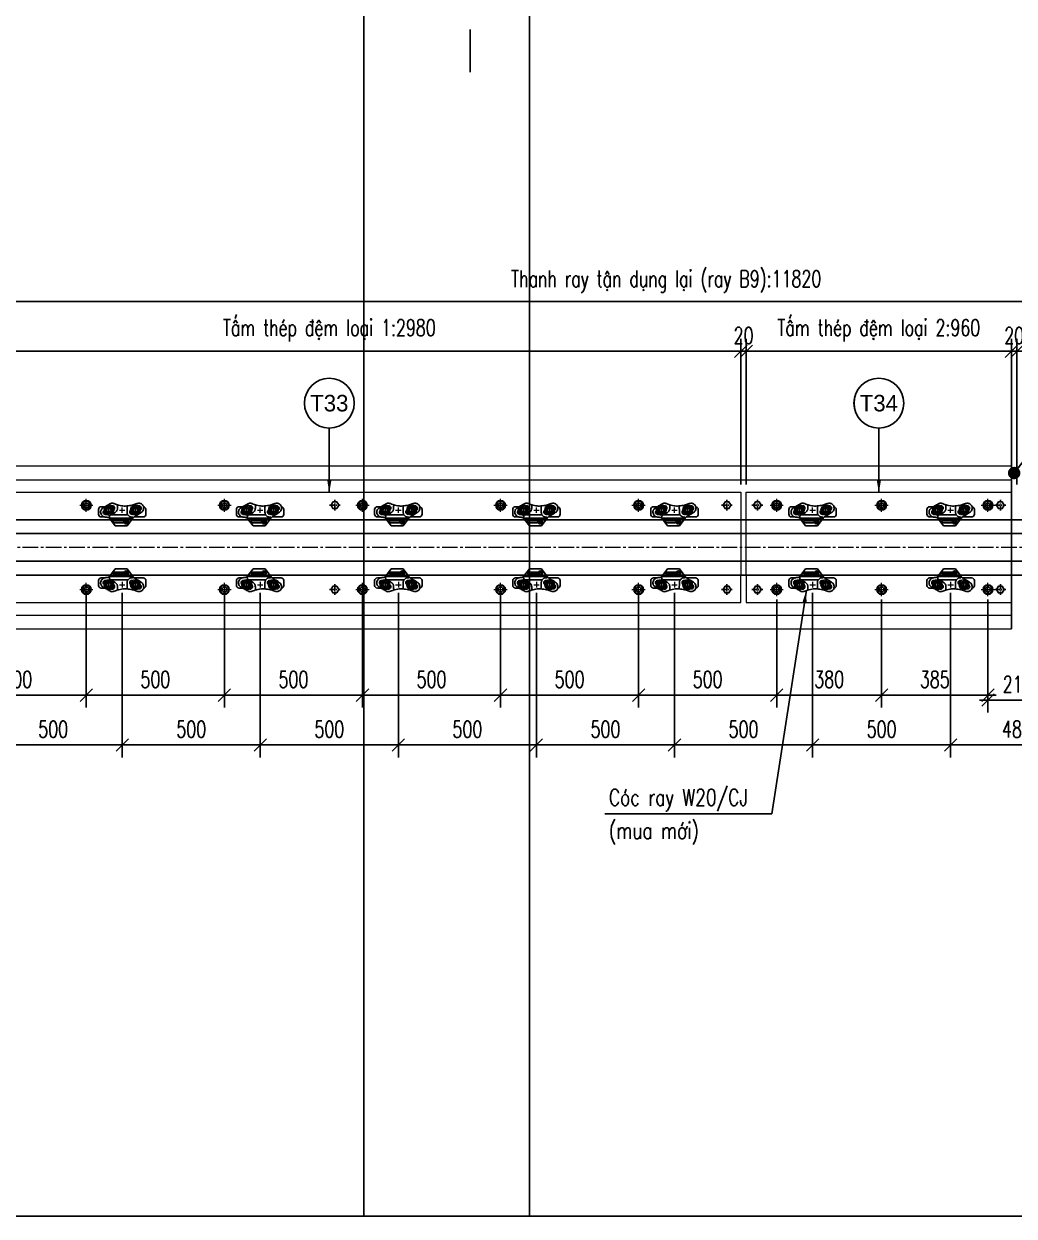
# Model space of a CAD drawing. Header units: millimetres. Extents: x 105795 to 260623, y -660711 to -234400.
# Drawn here: x 231948 to 235534, y -321277 to -316960 of the extents above; entities that cross this region are included whole.
import ezdxf
from ezdxf.enums import TextEntityAlignment as Align

# ---------------------------------------------------------------- set-up
doc = ezdxf.new("R2010")
doc.units = ezdxf.units.MM
doc.header["$LTSCALE"] = 150
doc.header["$MEASUREMENT"] = 0
doc.linetypes.add('CENTER', pattern=[2, 1.25, -0.25, 0.25, -0.25])
doc.linetypes.add('CENTER2', pattern=[1.125, 0.75, -0.125, 0.125, -0.125])
doc.layers.get('Defpoints').update_dxf_attribs({"color": 255})
for name, color, linetype in [('Bulong chinh cao do', 7, 'Continuous'), ('GhichuLytrinh', 2, 'Continuous'), ('Khe PD cau cang', 5, 'Continuous'), ('PART', 3, 'Continuous'), ('Ray moi', 1, 'Continuous'), ('T-Dim', 8, 'Continuous'), ('T-Hatch', 8, 'Continuous'), ('T-Thay', 3, 'Continuous'), ('T-Truc', 13, 'CENTER2'), ('Tam thep dem', 2, 'Continuous'), ('TEXT', 4, 'Continuous')]:
    doc.layers.add(name, color=color, linetype=linetype)
doc.styles.add('HOA', font='VHAVAN.TTF', dxfattribs={"width": 0.85})
doc.styles.add('THUONG', font='vnsimple.shx', dxfattribs={"width": 0.75})
doc.styles.add('vnsimple', font='vnsimple.shx', dxfattribs={"width": 0.7})
doc.dimstyles.new('30L', dxfattribs={"dimscale": 300, "dimtxt": 0.2, "dimasz": 0.15, "dimexe": 0.15, "dimexo": 0.1, "dimgap": 0.09, "dimtad": 1, "dimdsep": 46, "dimtxsty": 'vnsimple', "dimblk": 'OBLIQUE', "dimcen": 0.09, "dimdle": 0.1, "dimclrd": 256, "dimclre": 256, "dimclrt": 3, "dimadec": 0, "dimazin": 0, "dimtfac": 1, "dimtix": 1, "dimtmove": 1, "dimatfit": 3, "dimfxl": 1, "dimtolj": 1, "dimtzin": 0, "dimarcsym": 0})

# ---------------------------------------------------------------- blocks, each defined once
blk = doc.blocks.new('Bulong M16 chinh cao do')
at = {"layer": 'Bulong chinh cao do', "lineweight": -3}
blk.add_lwpolyline([(-13.9, 0), (-6.9, -12), (6.9, -12), (13.9, 0), (6.9, 12), (-6.9, 12)], close=True, dxfattribs=at)
at = {"layer": 'T-Truc', "color": 250, "linetype": 'CENTER', "lineweight": -3, "ltscale": 0.1}
for p, q in [((-19.4, 0), (19.4, 0)), ((0, -19.4), (0, 19.4))]:
    blk.add_line(p, q, dxfattribs=at)
blk = doc.blocks.new('BU LONG')
at = {"layer": 'PART', "color": 2, "linetype": 'ByBlock', "lineweight": 9, "ltscale": 0.1}
for p, q in [((587063.7, -184968.2), (587063.7, -184920.2)), ((587039.7, -184944.2), (587087.7, -184944.2))]:
    blk.add_line(p, q, dxfattribs=at)
at = {"layer": 'PART', "color": 8, "linetype": 'Continuous'}
blk.add_lwpolyline([(587055.4, -184929.8), (587047.1, -184944.2), (587055.4, -184958.6), (587072.1, -184958.6), (587080.4, -184944.2), (587072.1, -184929.8)], close=True, dxfattribs=at)
at = {"layer": 'PART', "color": 2, "linetype": 'Continuous'}
for radius in [17.6, 8.8]:
    blk.add_circle((587063.7, -184944.2), radius, dxfattribs=at)
blk = doc.blocks.new('coc1')
at = {"layer": 'T-Dim', "color": 250}
for p, q in [((252126.1, -30948.7), (252141.5, -30948.7)), ((252151.5, -30976.2), (252151.5, -31038.5)), ((252171.9, -30984.6), (252171.2, -30984.6)), ((252171.2, -30984.6), (252171.3, -30985.4)), ((252172.9, -31027.2), (252172.9, -30993.4)), ((252174.9, -30991.4), (252177.5, -30991.4)), ((252177.5, -30983), (252175.9, -30983)), ((252175.9, -30983), (252175.9, -30984.6)), ((252175.9, -30985.9), (252175.9, -30987.5)), ((252177.5, -30987.5), (252175.9, -30987.5)), ((252177.8, -30983.6), (252177.8, -30984.6)), ((252177.8, -30986.9), (252177.8, -30985.9)), ((252178.3, -30984.6), (252178.4, -30984.6)), ((252179.5, -30993.4), (252179.5, -31027.2)), ((252181.8, -30986.4), (252181.8, -30984)), ((252174.9, -31029.2), (252177.5, -31029.2)), ((252126.3, -31045.1), (252141.7, -31045.1))]:
    blk.add_line(p, q, dxfattribs=at)
at = {"layer": 'T-Dim', "color": 8}
for p, q in [((252148.7, -30911), (252131.7, -30911)), ((252158.7, -30953.7), (252158.7, -30921)), ((252163.3, -30958.5), (252191, -30979.2)), ((252191, -30979.2), (252191, -31022.5)), ((252191, -31022.5), (252163.3, -31043.3)), ((252121.7, -31059.7), (252121.7, -31073)), ((252158.7, -31073), (252158.7, -31062.1)), ((252131.7, -31083), (252148.7, -31083))]:
    blk.add_line(p, q, dxfattribs=at)
at = {"layer": 'T-Dim', "color": 250}
for points in [[(252147.6, -30948.5), (252140.6, -30936.7), (252126.7, -30936.8), (252120, -30948.9), (252127.1, -30960.8), (252140.9, -30960.6)], [(252147.9, -31044.8), (252140.8, -31033), (252127, -31033.1), (252120.2, -31045.2), (252127.3, -31057.1), (252141.1, -31056.9)]]:
    blk.add_lwpolyline(points, close=True, dxfattribs=at)
blk.add_lwpolyline([(252172.3, -30985.9), (252171.8, -30985.9, -0.402189), (252171.3, -30985.4, -0.402189)], format="xyb", dxfattribs=at)
for points in [[(252171.8, -30984.6), (252171.9, -30984.6)], [(252178.3, -30985.9), (252172.3, -30985.9)], [(252174.6, -30984.6), (252178.3, -30984.6)], [(252178.1, -30984.6), (252179.1, -30984.6)], [(252179.1, -30985.9), (252178.3, -30985.9)]]:
    blk.add_lwpolyline(points, dxfattribs=at)
for centre, radius in [((252133.8, -30949.1), 17.5), ((252133.8, -30948.7), 12), ((252133.8, -30948.7), 8.21), ((252133.8, -30948.7), 7.72), ((252176.2, -30982.5), 7.99), ((252134, -31045.1), 17.7), ((252134, -31045.1), 12), ((252134, -31045.1), 8.58), ((252134, -31045.1), 7.72)]:
    blk.add_circle(centre, radius, dxfattribs=at)
for centre, radius, start, end in [((252126.7, -30936.2), 8.21, 33.8579, 204.33), ((252141.3, -30961.6), 8.21, 217.2187, 24.4659), ((252174.7, -30980.6), 4.86, 309.8531, 235.0368), ((252174.6, -30981), 3.55, 325.9393, 270.8947), ((252174.9, -30993.4), 2, 90, 180), ((252177.5, -30993.4), 2, 0, 90), ((252178.6, -30983.1), 1.56, 288.3305, 324.0231), ((252179, -30987), 1.05, 31.2028, 83.0416), ((252180.9, -30985.2), 1.54, 51.5074, 129.6961), ((252180.9, -30985.2), 1.54, 230.3039, 308.4926), ((252126.6, -31033), 8.58, 40.2477, 202.8953), ((252174.9, -31027.2), 2, 180, 270), ((252177.5, -31027.2), 2, 270, 0), ((252126.6, -31033), 8.58, 243.5906, 244.2653), ((252141.2, -31057), 8.58, 221.8793, 20.5324), ((252141.2, -31057), 8.58, 61.7402, 62.4743)]:
    blk.add_arc(centre, radius, start, end, dxfattribs=at)
at = {"layer": 'T-Dim', "color": 8}
for centre, radius, start, end in [((252131.7, -30921), 10, 90, 172.7502), ((252148.7, -30921), 10, 0, 90), ((252126.6, -31033), 8.58, 358.8777, 359.7675), ((252131.7, -31073), 10, 180, 270), ((252141.2, -31057), 8.58, 179.9374, 180.02), ((252148.7, -31073), 10, 270, 0)]:
    blk.add_arc(centre, radius, start, end, dxfattribs=at)
blk.add_open_spline([(252163.3, -30958.5), (252160.5, -30956.2), (252157.4, -30952.2), (252153.2, -30944.9), (252142, -30926.5), (252136.6, -30921.3), (252129, -30918.9), (252122.3, -30919.2), (252116.3, -30921.6), (252113.2, -30924.9), (252109.9, -30930.5), (252108.9, -30934.1), (252109, -30939.9), (252111.7, -30947.5), (252113.9, -30953.5), (252116, -30959.9), (252117.8, -30970.7), (252118.9, -30980.9), (252119.3, -30990.5), (252118.4, -30998.7), (252116, -31010.1), (252113.9, -31017.1), (252110.2, -31026.3), (252108.6, -31031.1), (252108.6, -31036), (252110, -31039.8), (252119.9, -31056.7), (252121.7, -31059.6), (252124.1, -31064.1), (252128.6, -31071), (252134.1, -31073.9), (252138.8, -31075.4), (252144.9, -31075), (252151.5, -31072.3), (252157.7, -31065.7), (252158.7, -31062.5), (252159.6, -31055.9), (252160.3, -31048.8), (252161.8, -31045.5), (252162.5, -31044.1), (252163.3, -31043.3)], degree=3, knots=[0.587392, 0.587392, 0.587392, 0.587392, 1, 2, 3, 4, 5, 6, 7, 8, 9, 10, 11, 12, 13, 14, 15, 16, 17, 18, 19, 20, 21, 22, 23, 24, 25, 26, 27, 28, 29, 30, 31, 32, 33, 34, 35, 36, 37, 37.680973, 37.680973, 37.680973, 37.680973], dxfattribs=at)
at = {"layer": 'T-Dim', "color": 250}
for points in [[(252163.2, -31042.6), (252163.2, -31038.2), (252163.3, -31005.4), (252163.3, -30985.6), (252163.2, -30962.7), (252163.3, -30959.6), (252163.1, -30959.1), (252162.1, -30958.4), (252161, -30958.3), (252159.8, -30958.4), (252159.3, -30959.4), (252159.2, -30961.2), (252159, -30964), (252158.6, -30966.7), (252158.2, -30968.6), (252157, -30970.9), (252154.7, -30973.5), (252151.8, -30976), (252149.7, -30977.4), (252146.7, -30978.8), (252142.9, -30979.4), (252130.9, -30979.5), (252124.3, -30979.6), (252121.3, -30979.6), (252118.7, -30979.8)], [(252177.8, -30983.6), (252177.8, -30983.2), (252177.7, -30983), (252177.5, -30983)], [(252177.8, -30986.9), (252177.8, -30987.3), (252177.7, -30987.5), (252177.5, -30987.5)], [(252163.2, -31042.6), (252161.8, -31043.7), (252159.6, -31043.5), (252155.8, -31043.3), (252153.2, -31041), (252149.8, -31036.1), (252145.1, -31027.2), (252143.6, -31024.1), (252141.4, -31020.8), (252138.9, -31018.5), (252135.8, -31016.1), (252132.8, -31014.9), (252130.3, -31014.2), (252119.9, -31014.1), (252117.4, -31014.1), (252115.3, -31012.2)]]:
    blk.add_open_spline(points, degree=3, dxfattribs=at)
at = {"layer": 'T-Truc', "color": 250, "lineweight": 9, "ltscale": 30}
for p, q in [((252134, -31007), (252134, -30987)), ((252144, -30997), (252124, -30997))]:
    blk.add_line(p, q, dxfattribs=at)
blk = doc.blocks.new('mnmnbvmnbvmnbmnbbn')
at = {"layer": 'Tam thep dem', "lineweight": 9, "ltscale": 0.5}
for points in [[(0, -300), (0, 0), (2980, 0), (2980, -300)], [(0, -300), (0, -400), (2980, -400), (2980, -300)]]:
    blk.add_lwpolyline(points, dxfattribs=at)
at = {"layer": 'Bulong chinh cao do', "linetype": 'Continuous'}
for p in [(50, -47.5), (1510, -47.5), (2930, -47.5)]:
    blk.add_blockref('Bulong M16 chinh cao do', p, dxfattribs=at)
at = {"layer": 'Bulong chinh cao do', "linetype": 'Continuous', "xscale": -1, "rotation": 180}
for p in [(50, -352.5), (1510, -352.5), (2930, -352.5)]:
    blk.add_blockref('Bulong M16 chinh cao do', p, dxfattribs=at)
at = {"layer": 'PART', "linetype": 'Continuous'}
for p in [(-586953.7, 184896.7), (-586453.7, 184896.7), (-585953.7, 184896.7), (-585453.7, 184896.7), (-584953.7, 184896.7), (-584453.7, 184896.7), (-586953.7, 184591.7), (-586453.7, 184591.7), (-585953.7, 184591.7), (-585453.7, 184591.7), (-584953.7, 184591.7), (-584453.7, 184591.7)]:
    blk.add_blockref('BU LONG', p, dxfattribs=at)
at = {"layer": 'T-Dim', "rotation": 270}
for p in [(31237, 252069), (31737, 252069), (32236.3, 252069, 616), (32737, 252069), (33237, 252069), (33737, 252069)]:
    blk.add_blockref('coc1', p, dxfattribs=at)
at = {"layer": 'T-Dim', "xscale": -1, "rotation": 270}
for p in [(31237, -252469), (31737, -252469), (32236.3, -252469, 616), (32737, -252469), (33237, -252469), (33737, -252469)]:
    blk.add_blockref('coc1', p, dxfattribs=at)
blk = doc.blocks.new('_Oblique')
at = {"color": 0, "linetype": 'ByBlock', "lineweight": -2}
blk.add_line((-0.5, -0.5), (0.5, 0.5), dxfattribs=at)
blk = doc.blocks.new('*D996')
at = {"layer": 'Defpoints', "color": 0, "linetype": 'Continuous', "transparency": 16777216}
for p in [(231674.5, -318996.9), (232174.5, -318996.9), (232174.5, -319390.9)]:
    blk.add_point(p, dxfattribs=at)
at = {"layer": 'T-Dim', "linetype": 'Continuous', "lineweight": -2, "transparency": 16777216}
for p, q in [((231674.5, -319026.9), (231674.5, -319435.9)), ((232174.5, -319026.9), (232174.5, -319435.9)), ((231644.5, -319390.9), (232204.5, -319390.9))]:
    blk.add_line(p, q, dxfattribs=at)
at = {"layer": 'T-Dim', "linetype": 'Continuous', "lineweight": -2, "transparency": 16777216, "xscale": 45, "yscale": 45, "zscale": 45, "rotation": 180}
blk.add_blockref('_Oblique', (231674.5, -319390.9), dxfattribs=at)
at = {"layer": 'T-Dim', "linetype": 'Continuous', "lineweight": -2, "transparency": 16777216, "xscale": 45, "yscale": 45, "zscale": 45}
blk.add_blockref('_Oblique', (232174.5, -319390.9), dxfattribs=at)
at = {"layer": 'T-Dim', "color": 3, "linetype": 'Continuous', "transparency": 16777216, "insert": (231924.5, -319333.9), "char_height": 60, "attachment_point": 5, "style": 'vnsimple'}
blk.add_mtext('\\A1;500', dxfattribs=at)
blk = doc.blocks.new('*D997')
at = {"layer": 'Defpoints', "color": 0, "linetype": 'Continuous', "transparency": 16777216}
for p in [(231804.5, -318990.7), (232304.5, -318990.7), (231804.5, -319570.9)]:
    blk.add_point(p, dxfattribs=at)
at = {"layer": 'T-Dim', "linetype": 'Continuous', "lineweight": -2, "transparency": 16777216}
for p, q in [((231804.5, -319020.7), (231804.5, -319615.9)), ((232304.5, -319020.7), (232304.5, -319615.9)), ((232334.5, -319570.9), (231774.5, -319570.9))]:
    blk.add_line(p, q, dxfattribs=at)
at = {"layer": 'T-Dim', "linetype": 'Continuous', "lineweight": -2, "transparency": 16777216, "xscale": 45, "yscale": 45, "zscale": 45, "rotation": 180}
blk.add_blockref('_Oblique', (231804.5, -319570.9), dxfattribs=at)
at = {"layer": 'T-Dim', "linetype": 'Continuous', "lineweight": -2, "transparency": 16777216, "xscale": 45, "yscale": 45, "zscale": 45}
blk.add_blockref('_Oblique', (232304.5, -319570.9), dxfattribs=at)
at = {"layer": 'T-Dim', "color": 3, "linetype": 'Continuous', "transparency": 16777216, "insert": (232054.5, -319513.9), "char_height": 60, "attachment_point": 5, "style": 'vnsimple'}
blk.add_mtext('\\A1;500', dxfattribs=at)
blk = doc.blocks.new('*D998')
at = {"layer": 'Defpoints', "color": 0, "linetype": 'Continuous', "transparency": 16777216}
for p in [(232174.5, -318996.9), (232674.5, -318996.9), (232674.5, -319390.9)]:
    blk.add_point(p, dxfattribs=at)
at = {"layer": 'T-Dim', "linetype": 'Continuous', "lineweight": -2, "transparency": 16777216}
for p, q in [((232174.5, -319026.9), (232174.5, -319435.9)), ((232674.5, -319026.9), (232674.5, -319435.9)), ((232144.5, -319390.9), (232704.5, -319390.9))]:
    blk.add_line(p, q, dxfattribs=at)
at = {"layer": 'T-Dim', "linetype": 'Continuous', "lineweight": -2, "transparency": 16777216, "xscale": 45, "yscale": 45, "zscale": 45, "rotation": 180}
blk.add_blockref('_Oblique', (232174.5, -319390.9), dxfattribs=at)
at = {"layer": 'T-Dim', "linetype": 'Continuous', "lineweight": -2, "transparency": 16777216, "xscale": 45, "yscale": 45, "zscale": 45}
blk.add_blockref('_Oblique', (232674.5, -319390.9), dxfattribs=at)
at = {"layer": 'T-Dim', "color": 3, "linetype": 'Continuous', "transparency": 16777216, "insert": (232424.5, -319333.9), "char_height": 60, "attachment_point": 5, "style": 'vnsimple'}
blk.add_mtext('\\A1;500', dxfattribs=at)
blk = doc.blocks.new('*D999')
at = {"layer": 'Defpoints', "color": 0, "linetype": 'Continuous', "transparency": 16777216}
for p in [(232304.5, -318990.7), (232804.5, -318990.7), (232304.5, -319570.9)]:
    blk.add_point(p, dxfattribs=at)
at = {"layer": 'T-Dim', "linetype": 'Continuous', "lineweight": -2, "transparency": 16777216}
for p, q in [((232304.5, -319020.7), (232304.5, -319615.9)), ((232804.5, -319020.7), (232804.5, -319615.9)), ((232834.5, -319570.9), (232274.5, -319570.9))]:
    blk.add_line(p, q, dxfattribs=at)
at = {"layer": 'T-Dim', "linetype": 'Continuous', "lineweight": -2, "transparency": 16777216, "xscale": 45, "yscale": 45, "zscale": 45, "rotation": 180}
blk.add_blockref('_Oblique', (232304.5, -319570.9), dxfattribs=at)
at = {"layer": 'T-Dim', "linetype": 'Continuous', "lineweight": -2, "transparency": 16777216, "xscale": 45, "yscale": 45, "zscale": 45}
blk.add_blockref('_Oblique', (232804.5, -319570.9), dxfattribs=at)
at = {"layer": 'T-Dim', "color": 3, "linetype": 'Continuous', "transparency": 16777216, "insert": (232554.5, -319513.9), "char_height": 60, "attachment_point": 5, "style": 'vnsimple'}
blk.add_mtext('\\A1;500', dxfattribs=at)
blk = doc.blocks.new('*D1018')
at = {"layer": 'Defpoints', "color": 0, "linetype": 'Continuous', "transparency": 16777216}
for p in [(232674.5, -318996.9), (233174.5, -318996.9), (233174.5, -319390.9)]:
    blk.add_point(p, dxfattribs=at)
at = {"layer": 'T-Dim', "linetype": 'Continuous', "lineweight": -2, "transparency": 16777216}
for p, q in [((232674.5, -319026.9), (232674.5, -319435.9)), ((233174.5, -319026.9), (233174.5, -319435.9)), ((232644.5, -319390.9), (233204.5, -319390.9))]:
    blk.add_line(p, q, dxfattribs=at)
at = {"layer": 'T-Dim', "linetype": 'Continuous', "lineweight": -2, "transparency": 16777216, "xscale": 45, "yscale": 45, "zscale": 45, "rotation": 180}
blk.add_blockref('_Oblique', (232674.5, -319390.9), dxfattribs=at)
at = {"layer": 'T-Dim', "linetype": 'Continuous', "lineweight": -2, "transparency": 16777216, "xscale": 45, "yscale": 45, "zscale": 45}
blk.add_blockref('_Oblique', (233174.5, -319390.9), dxfattribs=at)
at = {"layer": 'T-Dim', "color": 3, "linetype": 'Continuous', "transparency": 16777216, "insert": (232924.5, -319333.9), "char_height": 60, "attachment_point": 5, "style": 'vnsimple'}
blk.add_mtext('\\A1;500', dxfattribs=at)
blk = doc.blocks.new('*D1019')
at = {"layer": 'Defpoints', "color": 0, "linetype": 'Continuous', "transparency": 16777216}
for p in [(232804.5, -318990.7), (233304.5, -318990.7), (232804.5, -319570.9)]:
    blk.add_point(p, dxfattribs=at)
at = {"layer": 'T-Dim', "linetype": 'Continuous', "lineweight": -2, "transparency": 16777216}
for p, q in [((232804.5, -319020.7), (232804.5, -319615.9)), ((233304.5, -319020.7), (233304.5, -319615.9)), ((233334.5, -319570.9), (232774.5, -319570.9))]:
    blk.add_line(p, q, dxfattribs=at)
at = {"layer": 'T-Dim', "linetype": 'Continuous', "lineweight": -2, "transparency": 16777216, "xscale": 45, "yscale": 45, "zscale": 45, "rotation": 180}
blk.add_blockref('_Oblique', (232804.5, -319570.9), dxfattribs=at)
at = {"layer": 'T-Dim', "linetype": 'Continuous', "lineweight": -2, "transparency": 16777216, "xscale": 45, "yscale": 45, "zscale": 45}
blk.add_blockref('_Oblique', (233304.5, -319570.9), dxfattribs=at)
at = {"layer": 'T-Dim', "color": 3, "linetype": 'Continuous', "transparency": 16777216, "insert": (233054.5, -319513.9), "char_height": 60, "attachment_point": 5, "style": 'vnsimple'}
blk.add_mtext('\\A1;500', dxfattribs=at)
blk = doc.blocks.new('*D1020')
at = {"layer": 'Defpoints', "color": 0, "linetype": 'Continuous', "transparency": 16777216}
for p in [(233174.5, -318996.9), (233674.5, -318996.9), (233674.5, -319390.9)]:
    blk.add_point(p, dxfattribs=at)
at = {"layer": 'T-Dim', "linetype": 'Continuous', "lineweight": -2, "transparency": 16777216}
for p, q in [((233174.5, -319026.9), (233174.5, -319435.9)), ((233674.5, -319026.9), (233674.5, -319435.9)), ((233144.5, -319390.9), (233704.5, -319390.9))]:
    blk.add_line(p, q, dxfattribs=at)
at = {"layer": 'T-Dim', "linetype": 'Continuous', "lineweight": -2, "transparency": 16777216, "xscale": 45, "yscale": 45, "zscale": 45, "rotation": 180}
blk.add_blockref('_Oblique', (233174.5, -319390.9), dxfattribs=at)
at = {"layer": 'T-Dim', "linetype": 'Continuous', "lineweight": -2, "transparency": 16777216, "xscale": 45, "yscale": 45, "zscale": 45}
blk.add_blockref('_Oblique', (233674.5, -319390.9), dxfattribs=at)
at = {"layer": 'T-Dim', "color": 3, "linetype": 'Continuous', "transparency": 16777216, "insert": (233424.5, -319333.9), "char_height": 60, "attachment_point": 5, "style": 'vnsimple'}
blk.add_mtext('\\A1;500', dxfattribs=at)
blk = doc.blocks.new('*D1021')
at = {"layer": 'Defpoints', "color": 0, "linetype": 'Continuous', "transparency": 16777216}
for p in [(233304.5, -318990.7), (233804.5, -318990.7), (233304.5, -319570.9)]:
    blk.add_point(p, dxfattribs=at)
at = {"layer": 'T-Dim', "linetype": 'Continuous', "lineweight": -2, "transparency": 16777216}
for p, q in [((233304.5, -319020.7), (233304.5, -319615.9)), ((233804.5, -319020.7), (233804.5, -319615.9)), ((233834.5, -319570.9), (233274.5, -319570.9))]:
    blk.add_line(p, q, dxfattribs=at)
at = {"layer": 'T-Dim', "linetype": 'Continuous', "lineweight": -2, "transparency": 16777216, "xscale": 45, "yscale": 45, "zscale": 45, "rotation": 180}
blk.add_blockref('_Oblique', (233304.5, -319570.9), dxfattribs=at)
at = {"layer": 'T-Dim', "linetype": 'Continuous', "lineweight": -2, "transparency": 16777216, "xscale": 45, "yscale": 45, "zscale": 45}
blk.add_blockref('_Oblique', (233804.5, -319570.9), dxfattribs=at)
at = {"layer": 'T-Dim', "color": 3, "linetype": 'Continuous', "transparency": 16777216, "insert": (233554.5, -319513.9), "char_height": 60, "attachment_point": 5, "style": 'vnsimple'}
blk.add_mtext('\\A1;500', dxfattribs=at)
blk = doc.blocks.new('*D1022')
at = {"layer": 'Defpoints', "color": 0, "linetype": 'Continuous', "transparency": 16777216}
for p in [(233674.5, -318996.9), (234174.5, -318996.9), (234174.5, -319390.9)]:
    blk.add_point(p, dxfattribs=at)
at = {"layer": 'T-Dim', "linetype": 'Continuous', "lineweight": -2, "transparency": 16777216}
for p, q in [((233674.5, -319026.9), (233674.5, -319435.9)), ((234174.5, -319026.9), (234174.5, -319435.9)), ((233644.5, -319390.9), (234204.5, -319390.9))]:
    blk.add_line(p, q, dxfattribs=at)
at = {"layer": 'T-Dim', "linetype": 'Continuous', "lineweight": -2, "transparency": 16777216, "xscale": 45, "yscale": 45, "zscale": 45, "rotation": 180}
blk.add_blockref('_Oblique', (233674.5, -319390.9), dxfattribs=at)
at = {"layer": 'T-Dim', "linetype": 'Continuous', "lineweight": -2, "transparency": 16777216, "xscale": 45, "yscale": 45, "zscale": 45}
blk.add_blockref('_Oblique', (234174.5, -319390.9), dxfattribs=at)
at = {"layer": 'T-Dim', "color": 3, "linetype": 'Continuous', "transparency": 16777216, "insert": (233924.5, -319333.9), "char_height": 60, "attachment_point": 5, "style": 'vnsimple'}
blk.add_mtext('\\A1;500', dxfattribs=at)
blk = doc.blocks.new('*D1023')
at = {"layer": 'Defpoints', "color": 0, "linetype": 'Continuous', "transparency": 16777216}
for p in [(233804.5, -318990.7), (234304.5, -318990.7), (233804.5, -319570.9)]:
    blk.add_point(p, dxfattribs=at)
at = {"layer": 'T-Dim', "linetype": 'Continuous', "lineweight": -2, "transparency": 16777216}
for p, q in [((233804.5, -319020.7), (233804.5, -319615.9)), ((234304.5, -319020.7), (234304.5, -319615.9)), ((234334.5, -319570.9), (233774.5, -319570.9))]:
    blk.add_line(p, q, dxfattribs=at)
at = {"layer": 'T-Dim', "linetype": 'Continuous', "lineweight": -2, "transparency": 16777216, "xscale": 45, "yscale": 45, "zscale": 45, "rotation": 180}
blk.add_blockref('_Oblique', (233804.5, -319570.9), dxfattribs=at)
at = {"layer": 'T-Dim', "linetype": 'Continuous', "lineweight": -2, "transparency": 16777216, "xscale": 45, "yscale": 45, "zscale": 45}
blk.add_blockref('_Oblique', (234304.5, -319570.9), dxfattribs=at)
at = {"layer": 'T-Dim', "color": 3, "linetype": 'Continuous', "transparency": 16777216, "insert": (234054.5, -319513.9), "char_height": 60, "attachment_point": 5, "style": 'vnsimple'}
blk.add_mtext('\\A1;500', dxfattribs=at)
blk = doc.blocks.new('*D1040')
at = {"layer": 'Defpoints', "color": 0, "transparency": 16777216}
for p in [(234544.5, -318145.8), (231564.5, -318658.5), (234544.5, -318658.5)]:
    blk.add_point(p, dxfattribs=at)
at = {"layer": 'T-Dim', "lineweight": -2, "transparency": 16777216}
for p, q in [((231564.5, -318628.5), (231564.5, -318100.8)), ((234544.5, -318628.5), (234544.5, -318100.8)), ((231534.5, -318145.8), (234574.5, -318145.8))]:
    blk.add_line(p, q, dxfattribs=at)
at = {"layer": 'T-Dim', "lineweight": -2, "transparency": 16777216, "xscale": 45, "yscale": 45, "zscale": 45, "rotation": 180}
blk.add_blockref('_Oblique', (231564.5, -318145.8), dxfattribs=at)
at = {"layer": 'T-Dim', "lineweight": -2, "transparency": 16777216, "xscale": 45, "yscale": 45, "zscale": 45}
blk.add_blockref('_Oblique', (234544.5, -318145.8), dxfattribs=at)
at = {"layer": 'T-Dim', "color": 3, "transparency": 16777216, "insert": (233054.5, -318070.3), "char_height": 60, "attachment_point": 5, "style": 'vnsimple'}
blk.add_mtext('\\A1;TÊm thÐp ®Öm lo¹i 1:2980', dxfattribs=at)
blk = doc.blocks.new('*D1041')
at = {"layer": 'Defpoints', "color": 0, "linetype": 'Continuous', "transparency": 16777216}
for p in [(234564.5, -318145.8), (234544.5, -318655.9), (234564.5, -318655.9)]:
    blk.add_point(p, dxfattribs=at)
at = {"layer": 'T-Dim', "linetype": 'Continuous', "lineweight": -2, "transparency": 16777216}
for p, q in [((234544.5, -318625.9), (234544.5, -318100.8)), ((234564.5, -318625.9), (234564.5, -318100.8)), ((234544.5, -318145.8), (234499.5, -318145.8)), ((234544.5, -318145.8), (234564.5, -318145.8)), ((234564.5, -318145.8), (234609.5, -318145.8))]:
    blk.add_line(p, q, dxfattribs=at)
at = {"layer": 'T-Dim', "linetype": 'Continuous', "lineweight": -2, "transparency": 16777216, "xscale": 45, "yscale": 45, "zscale": 45}
blk.add_blockref('_Oblique', (234544.5, -318145.8), dxfattribs=at)
at = {"layer": 'T-Dim', "linetype": 'Continuous', "lineweight": -2, "transparency": 16777216, "xscale": 45, "yscale": 45, "zscale": 45, "rotation": 180}
blk.add_blockref('_Oblique', (234564.5, -318145.8), dxfattribs=at)
at = {"layer": 'T-Dim', "color": 3, "linetype": 'Continuous', "transparency": 16777216, "insert": (234554.5, -318088.8), "char_height": 60, "attachment_point": 5, "style": 'vnsimple'}
blk.add_mtext('\\A1;20', dxfattribs=at)
blk = doc.blocks.new('*D1045')
at = {"layer": 'Defpoints', "color": 0, "transparency": 16777216}
for p in [(240184.5, -317965.8), (228364.5, -318722.5), (240184.5, -318722.5)]:
    blk.add_point(p, dxfattribs=at)
at = {"layer": 'T-Hatch', "lineweight": -2, "transparency": 16777216}
for p, q in [((228364.5, -318692.5), (228364.5, -317920.8)), ((240184.5, -318692.5), (240184.5, -317920.8)), ((228334.5, -317965.8), (240214.5, -317965.8))]:
    blk.add_line(p, q, dxfattribs=at)
at = {"layer": 'T-Hatch', "lineweight": -2, "transparency": 16777216, "xscale": 45, "yscale": 45, "zscale": 45, "rotation": 180}
blk.add_blockref('_Oblique', (228364.5, -317965.8), dxfattribs=at)
at = {"layer": 'T-Hatch', "lineweight": -2, "transparency": 16777216, "xscale": 45, "yscale": 45, "zscale": 45}
blk.add_blockref('_Oblique', (240184.5, -317965.8), dxfattribs=at)
at = {"layer": 'T-Hatch', "color": 3, "transparency": 16777216, "insert": (234274.5, -317893.1), "char_height": 60, "attachment_point": 5, "style": 'vnsimple'}
blk.add_mtext('\\A1;Thanh ray tËn dông l¹i (ray B9):11820', dxfattribs=at)
blk = doc.blocks.new('nbnbcnbcnbvnbnbv')
at = {"layer": 'Tam thep dem', "lineweight": 9, "ltscale": 0.5}
for points in [[(0, -300), (0, 0), (960, 0), (960, -300)], [(0, -300), (0, -400), (960, -400), (960, -300)]]:
    blk.add_lwpolyline(points, dxfattribs=at)
at = {"layer": 'Bulong chinh cao do', "linetype": 'Continuous'}
for p in [(40, -47.5), (920, -47.5)]:
    blk.add_blockref('Bulong M16 chinh cao do', p, dxfattribs=at)
at = {"layer": 'Bulong chinh cao do', "linetype": 'Continuous', "xscale": -1, "rotation": 180}
for p in [(40, -352.5), (920, -352.5)]:
    blk.add_blockref('Bulong M16 chinh cao do', p, dxfattribs=at)
at = {"layer": 'PART', "linetype": 'Continuous'}
for p in [(-586953.7, 184896.7), (-586573.7, 184896.7), (-586188.7, 184896.7), (-586953.7, 184591.7), (-586573.7, 184591.7), (-586188.7, 184591.7)]:
    blk.add_blockref('BU LONG', p, dxfattribs=at)
at = {"layer": 'T-Dim', "rotation": 270}
for p in [(31237, 252069), (31737, 252069)]:
    blk.add_blockref('coc1', p, dxfattribs=at)
at = {"layer": 'T-Dim', "xscale": -1, "rotation": 270}
for p in [(31237, -252469), (31737, -252469)]:
    blk.add_blockref('coc1', p, dxfattribs=at)
blk = doc.blocks.new('*D1052')
at = {"layer": 'Defpoints', "color": 0, "transparency": 16777216}
for p in [(235524.5, -318145.8), (235524.5, -318655.9), (234564.5, -318658.5)]:
    blk.add_point(p, dxfattribs=at)
at = {"layer": 'T-Dim', "lineweight": -2, "transparency": 16777216}
for p, q in [((234564.5, -318628.5), (234564.5, -318100.8)), ((235524.5, -318625.9), (235524.5, -318100.8)), ((234534.5, -318145.8), (235554.5, -318145.8))]:
    blk.add_line(p, q, dxfattribs=at)
at = {"layer": 'T-Dim', "lineweight": -2, "transparency": 16777216, "xscale": 45, "yscale": 45, "zscale": 45, "rotation": 180}
blk.add_blockref('_Oblique', (234564.5, -318145.8), dxfattribs=at)
at = {"layer": 'T-Dim', "lineweight": -2, "transparency": 16777216, "xscale": 45, "yscale": 45, "zscale": 45}
blk.add_blockref('_Oblique', (235524.5, -318145.8), dxfattribs=at)
at = {"layer": 'T-Dim', "color": 3, "transparency": 16777216, "insert": (235044.5, -318070.3), "char_height": 60, "attachment_point": 5, "style": 'vnsimple'}
blk.add_mtext('\\A1;TÊm thÐp ®Öm lo¹i 2:960', dxfattribs=at)
blk = doc.blocks.new('*D1053')
at = {"layer": 'Defpoints', "color": 0, "linetype": 'Continuous', "transparency": 16777216}
for p in [(235544.5, -318145.8), (235524.5, -318655.9), (235544.5, -318655.9)]:
    blk.add_point(p, dxfattribs=at)
at = {"layer": 'T-Dim', "linetype": 'Continuous', "lineweight": -2, "transparency": 16777216}
for p, q in [((235524.5, -318625.9), (235524.5, -318100.8)), ((235544.5, -318625.9), (235544.5, -318100.8)), ((235524.5, -318145.8), (235479.5, -318145.8)), ((235524.5, -318145.8), (235544.5, -318145.8)), ((235544.5, -318145.8), (235589.5, -318145.8))]:
    blk.add_line(p, q, dxfattribs=at)
at = {"layer": 'T-Dim', "linetype": 'Continuous', "lineweight": -2, "transparency": 16777216, "xscale": 45, "yscale": 45, "zscale": 45}
blk.add_blockref('_Oblique', (235524.5, -318145.8), dxfattribs=at)
at = {"layer": 'T-Dim', "linetype": 'Continuous', "lineweight": -2, "transparency": 16777216, "xscale": 45, "yscale": 45, "zscale": 45, "rotation": 180}
blk.add_blockref('_Oblique', (235544.5, -318145.8), dxfattribs=at)
at = {"layer": 'T-Dim', "color": 3, "linetype": 'Continuous', "transparency": 16777216, "insert": (235534.5, -318088.8), "char_height": 60, "attachment_point": 5, "style": 'vnsimple'}
blk.add_mtext('\\A1;20', dxfattribs=at)
blk = doc.blocks.new('*D1054')
at = {"layer": 'Defpoints', "color": 0, "transparency": 16777216}
for p in [(238524.5, -318145.8), (238524.5, -318655.9), (235544.5, -318658.5)]:
    blk.add_point(p, dxfattribs=at)
at = {"layer": 'T-Dim', "lineweight": -2, "transparency": 16777216}
for p, q in [((235544.5, -318628.5), (235544.5, -318100.8)), ((238524.5, -318625.9), (238524.5, -318100.8)), ((235514.5, -318145.8), (238554.5, -318145.8))]:
    blk.add_line(p, q, dxfattribs=at)
at = {"layer": 'T-Dim', "lineweight": -2, "transparency": 16777216, "xscale": 45, "yscale": 45, "zscale": 45, "rotation": 180}
blk.add_blockref('_Oblique', (235544.5, -318145.8), dxfattribs=at)
at = {"layer": 'T-Dim', "lineweight": -2, "transparency": 16777216, "xscale": 45, "yscale": 45, "zscale": 45}
blk.add_blockref('_Oblique', (238524.5, -318145.8), dxfattribs=at)
at = {"layer": 'T-Dim', "color": 3, "transparency": 16777216, "insert": (237034.5, -318070.3), "char_height": 60, "attachment_point": 5, "style": 'vnsimple'}
blk.add_mtext('\\A1;TÊm thÐp ®Öm lo¹i 1:2980', dxfattribs=at)
blk = doc.blocks.new('*D1057')
at = {"layer": 'Defpoints', "color": 0, "linetype": 'Continuous', "transparency": 16777216}
for p in [(234304.5, -318990.7), (234804.5, -318990.7), (234304.5, -319570.9)]:
    blk.add_point(p, dxfattribs=at)
at = {"layer": 'T-Dim', "linetype": 'Continuous', "lineweight": -2, "transparency": 16777216}
for p, q in [((234304.5, -319020.7), (234304.5, -319615.9)), ((234804.5, -319020.7), (234804.5, -319615.9)), ((234834.5, -319570.9), (234274.5, -319570.9))]:
    blk.add_line(p, q, dxfattribs=at)
at = {"layer": 'T-Dim', "linetype": 'Continuous', "lineweight": -2, "transparency": 16777216, "xscale": 45, "yscale": 45, "zscale": 45, "rotation": 180}
blk.add_blockref('_Oblique', (234304.5, -319570.9), dxfattribs=at)
at = {"layer": 'T-Dim', "linetype": 'Continuous', "lineweight": -2, "transparency": 16777216, "xscale": 45, "yscale": 45, "zscale": 45}
blk.add_blockref('_Oblique', (234804.5, -319570.9), dxfattribs=at)
at = {"layer": 'T-Dim', "color": 3, "linetype": 'Continuous', "transparency": 16777216, "insert": (234554.5, -319513.9), "char_height": 60, "attachment_point": 5, "style": 'vnsimple'}
blk.add_mtext('\\A1;500', dxfattribs=at)
blk = doc.blocks.new('*D1058')
at = {"layer": 'Defpoints', "color": 0, "linetype": 'Continuous', "transparency": 16777216}
for p in [(234804.5, -318990.7), (235304.5, -318990.7), (234804.5, -319570.9)]:
    blk.add_point(p, dxfattribs=at)
at = {"layer": 'T-Dim', "linetype": 'Continuous', "lineweight": -2, "transparency": 16777216}
for p, q in [((234804.5, -319020.7), (234804.5, -319615.9)), ((235304.5, -319020.7), (235304.5, -319615.9)), ((235334.5, -319570.9), (234774.5, -319570.9))]:
    blk.add_line(p, q, dxfattribs=at)
at = {"layer": 'T-Dim', "linetype": 'Continuous', "lineweight": -2, "transparency": 16777216, "xscale": 45, "yscale": 45, "zscale": 45, "rotation": 180}
blk.add_blockref('_Oblique', (234804.5, -319570.9), dxfattribs=at)
at = {"layer": 'T-Dim', "linetype": 'Continuous', "lineweight": -2, "transparency": 16777216, "xscale": 45, "yscale": 45, "zscale": 45}
blk.add_blockref('_Oblique', (235304.5, -319570.9), dxfattribs=at)
at = {"layer": 'T-Dim', "color": 3, "linetype": 'Continuous', "transparency": 16777216, "insert": (235054.5, -319513.9), "char_height": 60, "attachment_point": 5, "style": 'vnsimple'}
blk.add_mtext('\\A1;500', dxfattribs=at)
blk = doc.blocks.new('*D1059')
at = {"layer": 'Defpoints', "color": 0, "linetype": 'Continuous', "transparency": 16777216}
for p in [(235304.5, -318990.7), (235784.5, -319000.9), (235304.5, -319570.9)]:
    blk.add_point(p, dxfattribs=at)
at = {"layer": 'T-Dim', "linetype": 'Continuous', "lineweight": -2, "transparency": 16777216}
for p, q in [((235304.5, -319020.7), (235304.5, -319615.9)), ((235784.5, -319030.9), (235784.5, -319615.9)), ((235814.5, -319570.9), (235274.5, -319570.9))]:
    blk.add_line(p, q, dxfattribs=at)
at = {"layer": 'T-Dim', "linetype": 'Continuous', "lineweight": -2, "transparency": 16777216, "xscale": 45, "yscale": 45, "zscale": 45, "rotation": 180}
blk.add_blockref('_Oblique', (235304.5, -319570.9), dxfattribs=at)
at = {"layer": 'T-Dim', "linetype": 'Continuous', "lineweight": -2, "transparency": 16777216, "xscale": 45, "yscale": 45, "zscale": 45}
blk.add_blockref('_Oblique', (235784.5, -319570.9), dxfattribs=at)
at = {"layer": 'T-Dim', "color": 3, "linetype": 'Continuous', "transparency": 16777216, "insert": (235544.5, -319513.9), "char_height": 60, "attachment_point": 5, "style": 'vnsimple'}
blk.add_mtext('\\A1;480', dxfattribs=at)
blk = doc.blocks.new('*D1074')
at = {"layer": 'Defpoints', "color": 0, "linetype": 'Continuous', "transparency": 16777216}
for p in [(234174.5, -318996.9), (234674.5, -319014.9), (234674.5, -319390.9)]:
    blk.add_point(p, dxfattribs=at)
at = {"layer": 'T-Dim', "linetype": 'Continuous', "lineweight": -2, "transparency": 16777216}
for p, q in [((234174.5, -319026.9), (234174.5, -319435.9)), ((234674.5, -319044.9), (234674.5, -319435.9)), ((234144.5, -319390.9), (234704.5, -319390.9))]:
    blk.add_line(p, q, dxfattribs=at)
at = {"layer": 'T-Dim', "linetype": 'Continuous', "lineweight": -2, "transparency": 16777216, "xscale": 45, "yscale": 45, "zscale": 45, "rotation": 180}
blk.add_blockref('_Oblique', (234174.5, -319390.9), dxfattribs=at)
at = {"layer": 'T-Dim', "linetype": 'Continuous', "lineweight": -2, "transparency": 16777216, "xscale": 45, "yscale": 45, "zscale": 45}
blk.add_blockref('_Oblique', (234674.5, -319390.9), dxfattribs=at)
at = {"layer": 'T-Dim', "color": 3, "linetype": 'Continuous', "transparency": 16777216, "insert": (234424.5, -319333.9), "char_height": 60, "attachment_point": 5, "style": 'vnsimple'}
blk.add_mtext('\\A1;500', dxfattribs=at)
blk = doc.blocks.new('*D1075')
at = {"layer": 'Defpoints', "color": 0, "linetype": 'Continuous', "transparency": 16777216}
for p in [(234674.5, -319014.9), (235054.5, -319014.9), (235054.5, -319390.9)]:
    blk.add_point(p, dxfattribs=at)
at = {"layer": 'T-Dim', "linetype": 'Continuous', "lineweight": -2, "transparency": 16777216}
for p, q in [((234674.5, -319044.9), (234674.5, -319435.9)), ((235054.5, -319044.9), (235054.5, -319435.9)), ((234644.5, -319390.9), (235084.5, -319390.9))]:
    blk.add_line(p, q, dxfattribs=at)
at = {"layer": 'T-Dim', "linetype": 'Continuous', "lineweight": -2, "transparency": 16777216, "xscale": 45, "yscale": 45, "zscale": 45, "rotation": 180}
blk.add_blockref('_Oblique', (234674.5, -319390.9), dxfattribs=at)
at = {"layer": 'T-Dim', "linetype": 'Continuous', "lineweight": -2, "transparency": 16777216, "xscale": 45, "yscale": 45, "zscale": 45}
blk.add_blockref('_Oblique', (235054.5, -319390.9), dxfattribs=at)
at = {"layer": 'T-Dim', "color": 3, "linetype": 'Continuous', "transparency": 16777216, "insert": (234864.5, -319333.9), "char_height": 60, "attachment_point": 5, "style": 'vnsimple'}
blk.add_mtext('\\A1;380', dxfattribs=at)
blk = doc.blocks.new('*D1076')
at = {"layer": 'Defpoints', "color": 0, "linetype": 'Continuous', "transparency": 16777216}
for p in [(235054.5, -319014.9), (235439.5, -319014.9), (235439.5, -319390.9)]:
    blk.add_point(p, dxfattribs=at)
at = {"layer": 'T-Dim', "linetype": 'Continuous', "lineweight": -2, "transparency": 16777216}
for p, q in [((235054.5, -319044.9), (235054.5, -319435.9)), ((235439.5, -319044.9), (235439.5, -319435.9)), ((235024.5, -319390.9), (235469.5, -319390.9))]:
    blk.add_line(p, q, dxfattribs=at)
at = {"layer": 'T-Dim', "linetype": 'Continuous', "lineweight": -2, "transparency": 16777216, "xscale": 45, "yscale": 45, "zscale": 45, "rotation": 180}
blk.add_blockref('_Oblique', (235054.5, -319390.9), dxfattribs=at)
at = {"layer": 'T-Dim', "linetype": 'Continuous', "lineweight": -2, "transparency": 16777216, "xscale": 45, "yscale": 45, "zscale": 45}
blk.add_blockref('_Oblique', (235439.5, -319390.9), dxfattribs=at)
at = {"layer": 'T-Dim', "color": 3, "linetype": 'Continuous', "transparency": 16777216, "insert": (235247, -319333.9), "char_height": 60, "attachment_point": 5, "style": 'vnsimple'}
blk.add_mtext('\\A1;385', dxfattribs=at)
blk = doc.blocks.new('*D1077')
at = {"layer": 'Defpoints', "color": 0, "linetype": 'Continuous', "transparency": 16777216}
for p in [(235439.5, -319032.4), (235654.5, -319032.4), (235654.5, -319408.4)]:
    blk.add_point(p, dxfattribs=at)
at = {"layer": 'T-Dim', "linetype": 'Continuous', "lineweight": -2, "transparency": 16777216}
for p, q in [((235439.5, -319062.4), (235439.5, -319453.4)), ((235654.5, -319062.4), (235654.5, -319453.4)), ((235409.5, -319408.4), (235684.5, -319408.4))]:
    blk.add_line(p, q, dxfattribs=at)
at = {"layer": 'T-Dim', "linetype": 'Continuous', "lineweight": -2, "transparency": 16777216, "xscale": 45, "yscale": 45, "zscale": 45, "rotation": 180}
blk.add_blockref('_Oblique', (235439.5, -319408.4), dxfattribs=at)
at = {"layer": 'T-Dim', "linetype": 'Continuous', "lineweight": -2, "transparency": 16777216, "xscale": 45, "yscale": 45, "zscale": 45}
blk.add_blockref('_Oblique', (235654.5, -319408.4), dxfattribs=at)
at = {"layer": 'T-Dim', "color": 3, "linetype": 'Continuous', "transparency": 16777216, "insert": (235547, -319351.4), "char_height": 60, "attachment_point": 5, "style": 'vnsimple'}
blk.add_mtext('\\A1;215', dxfattribs=at)
blk = doc.blocks.new('Chi dan')
at = {"layer": 'T-Dim'}
blk.add_leader([(0, -245), (0, -10)], dimstyle='30L', override={"dimgap": 0.09, "dimtad": 0}, dxfattribs=at)
blk.add_wipeout([(68.5, 138.4), (60.6, 146.5), (51.8, 153.6), (42.2, 159.5), (31.9, 164.2), (21.1, 167.5), (10, 169.4), (-1.3, 170), (-12.6, 169.1), (-23.7, 166.8), (-34.4, 163.2), (-44.5, 158.2), (-54, 152), (-62.6, 144.7), (-70.2, 136.3), (-76.7, 127.1), (-82, 117.1), (-86, 106.5), (-88.6, 95.5), (-89.9, 84.3), (-89.7, 73), (-88.1, 61.8), (-85.2, 50.9), (-80.9, 40.5), (-75.3, 30.7), (-68.5, 21.6), (-60.6, 13.5), (-51.8, 6.4), (-42.2, 0.5), (-31.9, -4.2), (-21.1, -7.5), (-10, -9.4), (1.3, -10), (12.6, -9.1), (23.7, -6.8), (34.4, -3.2), (44.5, 1.8), (54, 8), (62.6, 15.3), (70.2, 23.7), (76.7, 32.9), (82, 42.9), (86, 53.5), (88.6, 64.5), (89.9, 75.7), (89.7, 87), (88.1, 98.2), (85.2, 109.1), (80.9, 119.5), (75.3, 129.3)]).dxf.layer = 'T-Dim'
blk.add_circle((0, 80), 90, dxfattribs=at)

msp = doc.modelspace()

# ---------------------------------------------------------------- linework, layer by layer
at = {"layer": 'GhichuLytrinh', "color": 8}
msp.add_line((233564.457, -317135.007), (233564.457, -316981.293), dxfattribs=at)
at = {"layer": 'Khe PD cau cang', "linetype": 'Continuous'}
msp.add_line((235524.457, -318560.89), (235524.457, -319150.89), dxfattribs=at)
at = {"layer": 'Ray moi', "linetype": 'Continuous'}
for p, q in [((228364.457, -318755.89), (240184.457, -318755.89)), ((228364.457, -318805.89), (240184.457, -318805.89)), ((228364.457, -318905.89), (240184.457, -318905.89)), ((228364.457, -318955.89), (240184.457, -318955.89))]:
    msp.add_line(p, q, dxfattribs=at)
at = {"layer": 'T-Thay', "color": 3, "lineweight": 13}
for p, q in [((135564.457, -318560.89), (235524.457, -318560.89)), ((135564.457, -319150.89), (235524.457, -319150.89))]:
    msp.add_line(p, q, dxfattribs=at)
at = {"layer": 'T-Thay', "color": 7, "lineweight": 13}
for p, q in [((135564.457, -318610.89), (235524.457, -318610.89)), ((135564.457, -319100.89), (235524.457, -319100.89))]:
    msp.add_line(p, q, dxfattribs=at)
at = {"layer": 'T-Truc', "lineweight": 9, "ltscale": 0.5}
msp.add_line((240184.457, -318855.89), (135564.457, -318855.89), dxfattribs=at)

# ---------------------------------------------------------------- block references
at = {"linetype": 'Continuous'}
for name, p in [('mnmnbvmnbvmnbmnbbn', (231564.457, -318655.89)), ('nbnbcnbcnbvnbnbv', (234564.457, -318655.89))]:
    msp.add_blockref(name, p, dxfattribs=at)

# ---------------------------------------------------------------- texts
at = {"layer": 'TEXT', "style": 'THUONG', "width": 0.75}
for s, p in [('Cãc ray W20/CJ', (234067.104, -319790.888)), ('(mua míi)', (234067.104, -319910.888))]:
    msp.add_text(s, height=60, dxfattribs=at).set_placement(p)

# ---------------------------------------------------------------- dimensions: what is measured, and where the dimension line sits
at = {"layer": 'T-Dim'}
dim = msp.add_linear_dim(base=(238524.457, -318145.832), p1=(235544.457, -318658.53), p2=(238524.457, -318655.89), text='TÊm thÐp ®Öm lo¹i 1:<>', dimstyle='30L', dxfattribs=at)
dim.commit()
dim.dimension.update_dxf_attribs({"geometry": '*D1054', "text_midpoint": (237034.457, -318070.261)})
at = {"layer": 'T-Dim', "linetype": 'Continuous'}
for base, p1, p2, picture, middle in [((234564.457, -318145.832), (234544.457, -318655.89), (234564.457, -318655.89), '*D1041', (234554.457, -318088.832)), ((235544.457, -318145.832), (235524.457, -318655.89), (235544.457, -318655.89), '*D1053', (235534.457, -318088.832)), ((232174.457, -319390.888), (231674.457, -318996.862), (232174.457, -318996.862), '*D996', (231924.457, -319333.888)), ((231804.457, -319570.888), (232304.457, -318990.706), (231804.457, -318990.706), '*D997', (232054.457, -319513.888)), ((232674.457, -319390.888), (232174.457, -318996.862), (232674.457, -318996.862), '*D998', (232424.457, -319333.888)), ((232304.457, -319570.888), (232804.457, -318990.706), (232304.457, -318990.706), '*D999', (232554.457, -319513.888)), ((233174.457, -319390.888), (232674.457, -318996.862), (233174.457, -318996.862), '*D1018', (232924.457, -319333.888)), ((232804.457, -319570.888), (233304.457, -318990.706), (232804.457, -318990.706), '*D1019', (233054.457, -319513.888)), ((233674.457, -319390.888), (233174.457, -318996.862), (233674.457, -318996.862), '*D1020', (233424.457, -319333.888)), ((233304.457, -319570.888), (233804.457, -318990.706), (233304.457, -318990.706), '*D1021', (233554.457, -319513.888)), ((234174.457, -319390.888), (233674.457, -318996.862), (234174.457, -318996.862), '*D1022', (233924.457, -319333.888)), ((233804.457, -319570.888), (234304.457, -318990.706), (233804.457, -318990.706), '*D1023', (234054.457, -319513.888)), ((234674.457, -319390.888), (234174.457, -318996.862), (234674.457, -319014.89), '*D1074', (234424.457, -319333.888)), ((234304.457, -319570.888), (234804.457, -318990.706), (234304.457, -318990.706), '*D1057', (234554.457, -319513.888)), ((234804.457, -319570.888), (235304.457, -318990.706), (234804.457, -318990.706), '*D1058', (235054.457, -319513.888)), ((235304.457, -319570.888), (235784.457, -319000.89), (235304.457, -318990.706), '*D1059', (235544.457, -319513.888)), ((235054.457, -319390.888), (234674.457, -319014.89), (235054.457, -319014.89), '*D1075', (234864.457, -319333.888)), ((235439.457, -319390.888), (235054.457, -319014.89), (235439.457, -319014.89), '*D1076', (235246.957, -319333.888)), ((235654.457, -319408.388), (235439.457, -319032.39), (235654.457, -319032.39), '*D1077', (235546.957, -319351.388))]:
    dim = msp.add_linear_dim(base=base, p1=p1, p2=p2, dimstyle='30L', dxfattribs=at)
    dim.commit()
    dim.dimension.update_dxf_attribs({"geometry": picture, "text_midpoint": middle})

# ---------------------------------------------------------------- leaders
for points, override in [([(235534.457, -318586.523), (235691.126, -318382.006), (236637.154, -318382.006)], {"dimtad": 0, "dimldrblk": 'Dot'}), ([(234782.15, -319010.962), (234656.39, -319820.888), (234051.989, -319820.888)], {"dimtad": 0})]:
    msp.add_leader(points, dimstyle='30L', override=override, dxfattribs=at)

# ---------------------------------------------------------------- next in the draw order: block references
at = {"layer": 'T-Dim'}
msp.add_blockref('Chi dan', (233054.457, -318413.53), dxfattribs=at)

# ---------------------------------------------------------------- next in the draw order: linework, layer by layer
at = {"layer": 'Defpoints', "linetype": 'Continuous'}
msp.add_lwpolyline([(224029.655, -312876.997), (233779.655, -312876.997), (233779.655, -321276.997), (224029.655, -321276.997)], close=True, dxfattribs=at)

# ---------------------------------------------------------------- next in the draw order: texts
at = {"layer": 'TEXT', "style": 'HOA'}
msp.add_text('T33', height=60, dxfattribs=at).set_placement((233054.44, -318333.53), align=Align.MIDDLE_CENTER)

# ---------------------------------------------------------------- next in the draw order: dimensions: what is measured, and where the dimension line sits
at = {"layer": 'T-Dim'}
dim = msp.add_linear_dim(base=(234544.457, -318145.832), p1=(231564.457, -318658.53), p2=(234544.457, -318658.53), text='TÊm thÐp ®Öm lo¹i 1:<>', dimstyle='30L', dxfattribs=at)
dim.commit()
dim.dimension.update_dxf_attribs({"geometry": '*D1040', "text_midpoint": (233054.457, -318070.261)})
at = {"layer": 'T-Hatch'}
dim = msp.add_linear_dim(base=(240184.457, -317965.832), p1=(228364.457, -318722.498), p2=(240184.457, -318722.498), text='Thanh ray tËn dông l¹i (ray B9):<>', dimstyle='30L', dxfattribs=at)
dim.commit()
dim.dimension.update_dxf_attribs({"geometry": '*D1045', "text_midpoint": (234274.457, -317893.118)})

# ---------------------------------------------------------------- next in the draw order: block references
at = {"layer": 'T-Dim'}
msp.add_blockref('Chi dan', (235044.457, -318413.53), dxfattribs=at)

# ---------------------------------------------------------------- next in the draw order: linework, layer by layer
at = {"layer": 'Defpoints', "linetype": 'Continuous'}
msp.add_lwpolyline([(233179.655, -312876.997), (242929.655, -312876.997), (242929.655, -321276.997), (233179.655, -321276.997)], close=True, dxfattribs=at)

# ---------------------------------------------------------------- next in the draw order: texts
at = {"layer": 'TEXT', "style": 'HOA'}
msp.add_text('T34', height=60, dxfattribs=at).set_placement((235044.457, -318333.53), align=Align.MIDDLE_CENTER)

# ---------------------------------------------------------------- next in the draw order: dimensions: what is measured, and where the dimension line sits
at = {"layer": 'T-Dim'}
dim = msp.add_linear_dim(base=(235524.457, -318145.832), p1=(234564.457, -318658.53), p2=(235524.457, -318655.89), text='TÊm thÐp ®Öm lo¹i 2:<>', dimstyle='30L', dxfattribs=at)
dim.commit()
dim.dimension.update_dxf_attribs({"geometry": '*D1052', "text_midpoint": (235044.457, -318070.261)})

doc.saveas('drawing.dxf')
